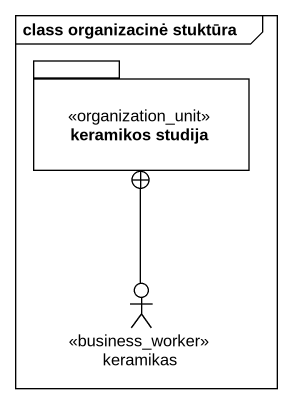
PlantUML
@startuml
mainframe class organizacinė stuktūra
package "keramikos studija" as keramikos_studija <<organization_unit>> {
}
actor keramikas <<business_worker>>
keramikas -up-+ keramikos_studija
@enduml
